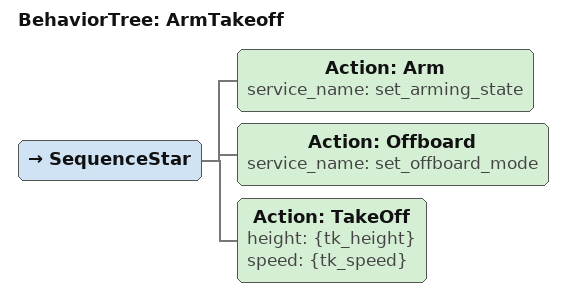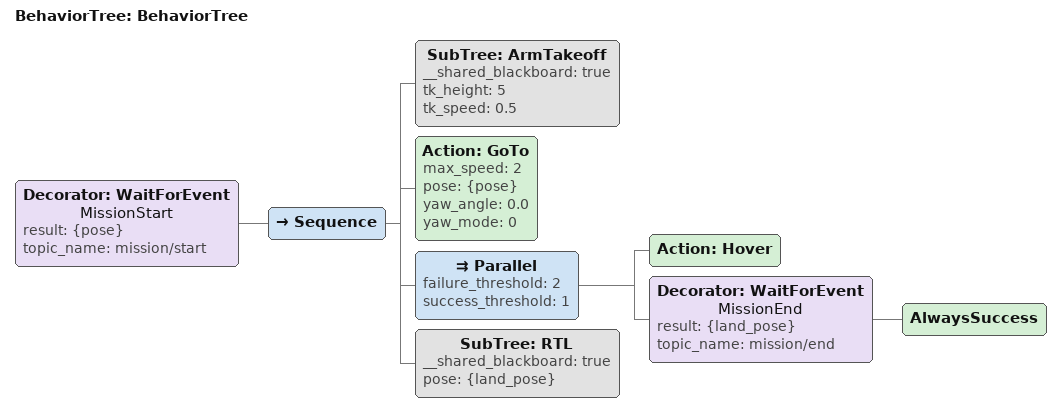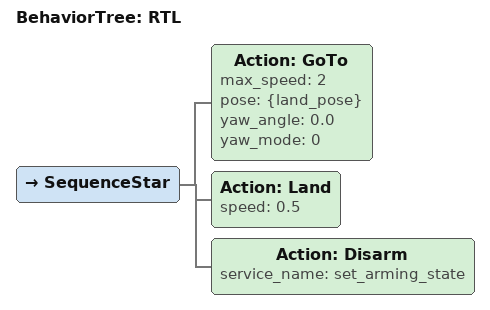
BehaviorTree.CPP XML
<?xml version="1.0"?>

<root main_tree_to_execute="BehaviorTree">
    <BehaviorTree ID="ArmTakeoff">
        <SequenceStar>
            <Action ID="Arm" service_name="set_arming_state"/>
            <Action ID="Offboard" service_name="set_offboard_mode"/>
            <Action ID="TakeOff" height="{tk_height}" speed="{tk_speed}"/>
        </SequenceStar>
    </BehaviorTree>
    <BehaviorTree ID="BehaviorTree">
        <Decorator ID="WaitForEvent" name="MissionStart" result="{pose}" topic_name="mission/start">
            <Sequence>
                <SubTree ID="ArmTakeoff" __shared_blackboard="true" tk_height="5" tk_speed="0.5"/>
                <Action ID="GoTo" max_speed="2" pose="{pose}" yaw_angle="0.0" yaw_mode="0"/>
                <Parallel failure_threshold="2" success_threshold="1">
                    <Action ID="Hover"/>
                    <Decorator ID="WaitForEvent" name="MissionEnd" result="{land_pose}" topic_name="mission/end">
                        <AlwaysSuccess/>
                    </Decorator>
                </Parallel>
                <SubTree ID="RTL" __shared_blackboard="true" pose="{land_pose}"/>
            </Sequence>
        </Decorator>
    </BehaviorTree>
    <BehaviorTree ID="RTL">
        <SequenceStar>
            <Action ID="GoTo" max_speed="2" pose="{land_pose}" yaw_angle="0.0" yaw_mode="0"/>
            <Action ID="Land" speed="0.5"/>
            <Action ID="Disarm" service_name="set_arming_state"/>
        </SequenceStar>
    </BehaviorTree>
</root>
